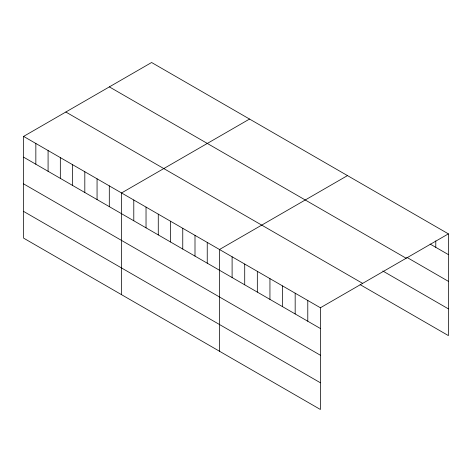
<?xml version="1.0" encoding="UTF-8"?>
<svg xmlns="http://www.w3.org/2000/svg" width="472" height="472" viewBox="0 0 472 472"><rect width="100%" height="100%" fill="white"/><g stroke="black" fill="none" stroke-linecap="round" stroke-linejoin="round"><path stroke-width="0.71" d="M23.6 136.402L320.399 307.762L320.399 409.495L23.6 238.136L23.6 136.402L151.6 62.505L448.4 233.864L448.4 335.598L360.101 284.616M249.54 119.056L121.546 192.954L121.546 294.687M347.486 175.602L219.492 249.499L219.492 351.233M320.399 307.762L448.4 233.864M430.11 244.059L448.4 254.614M406.776 257.305L448.4 281.341M109.356 86.889L406.162 258.249M382.81 271.005L448.4 308.871M65.838 112.017L362.643 283.377M23.6 157.158L320.399 328.518M23.6 183.879L320.399 355.239M23.6 211.415L320.399 382.774M435.786 240.891L435.786 247.334M307.785 300.481L307.785 321.231M295.171 293.195L295.171 313.951M282.557 285.914L282.557 306.67M269.943 278.633L269.943 299.384M257.328 271.347L257.328 292.103M244.714 264.066L244.714 284.822M232.106 256.786L232.106 277.536M207.243 242.431L207.243 263.187M195.001 235.363L195.001 256.119M182.758 228.295L182.758 249.051M170.516 221.226L170.516 241.983M158.273 214.158L158.273 234.914M146.031 207.09L146.031 227.846M133.788 200.022L133.788 220.778M109.303 185.885L109.303 206.642M97.061 178.817L97.061 199.567M84.812 171.749L84.812 192.499M72.57 164.681L72.57 185.431M60.327 157.613L60.327 178.363M48.085 150.544L48.085 171.295M35.843 143.47L35.843 164.227"/></g></svg>
